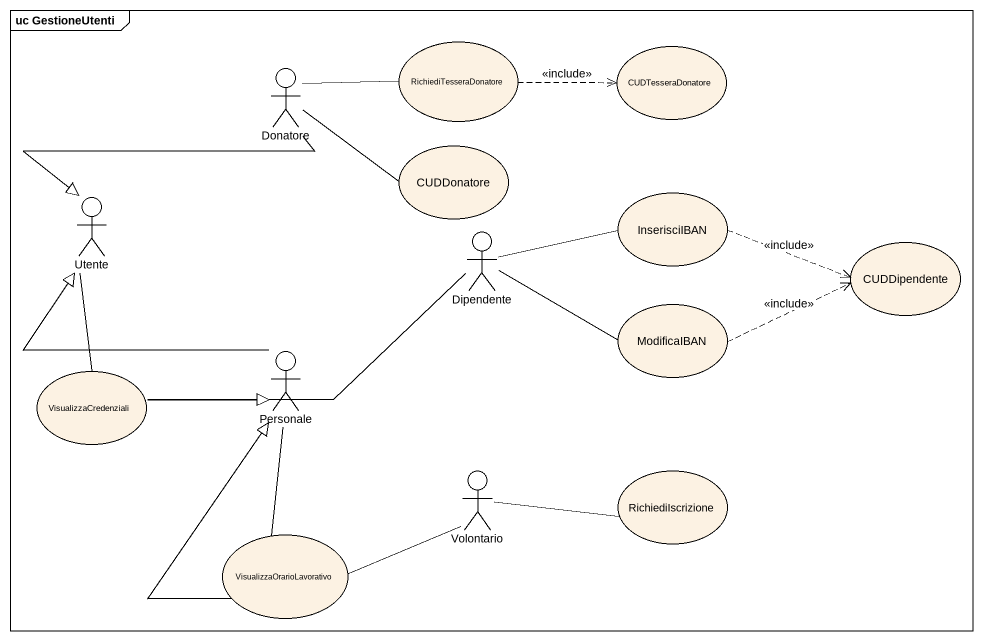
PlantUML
@startuml
mainframe uc GestioneUtenti
actor Donatore
usecase RichiediTesseraDonatore
usecase CUDTesseraDonatore
usecase CUDDonatore
actor Utente
usecase InserisciIBAN
actor Dipendente
usecase CUDDipendente
usecase ModificaIBAN
actor Personale
usecase VisualizzaCredenziali
actor Volontario
usecase RichiediIscrizione
usecase VisualizzaOrarioLavorativo
Donatore -right- RichiediTesseraDonatore
Donatore -right- CUDDonatore
Donatore --|> Utente
RichiediTesseraDonatore .right.> CUDTesseraDonatore : <<include>>
Utente -- VisualizzaCredenziali
InserisciIBAN .right.> CUDDipendente : <<include>>
Dipendente -right- InserisciIBAN
Dipendente -right- ModificaIBAN
Dipendente --|> Personale
ModificaIBAN .right.> CUDDipendente : <<include>>
Personale -up-|> Utente
Personale -- VisualizzaOrarioLavorativo
Volontario -up-|> Personale
Volontario -right- RichiediIscrizione
@enduml
